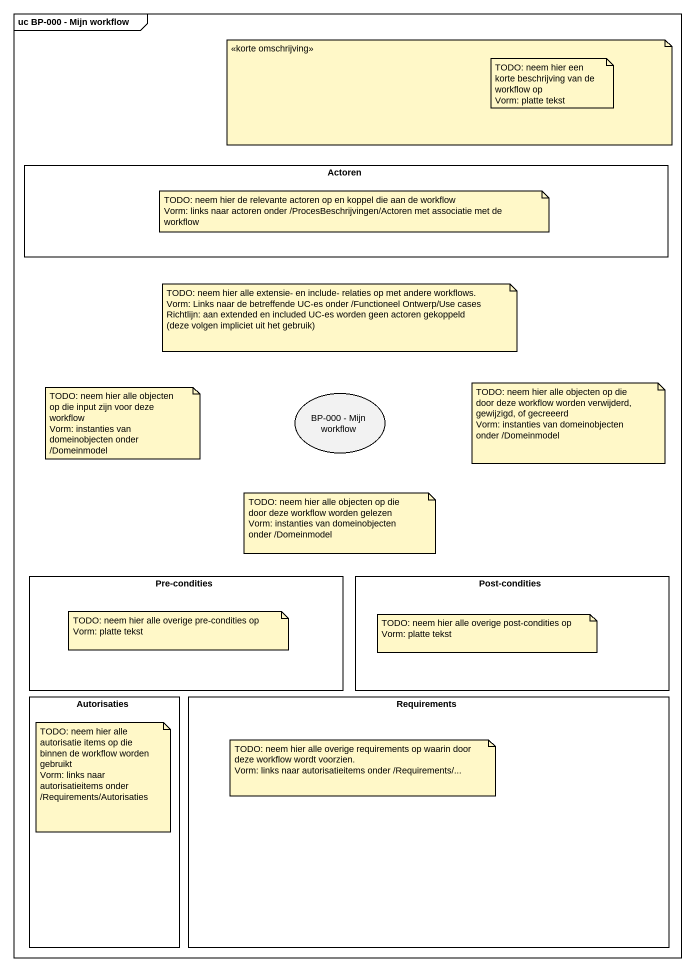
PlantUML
@startuml
mainframe uc BP-000 - Mijn workflow
rectangle Actoren
usecase "BP-000 - Mijn workflow" as BP_000_Mijn_workflow
rectangle "Pre-condities" as Pre_condities
rectangle "Post-condities" as Post_condities
rectangle Autorisaties
rectangle Requirements
note as N1
  <<korte omschrijving>>
end note
note as N2
  TODO: neem hier een korte beschrijving van de workflow op
  Vorm: platte tekst
end note
note as N3
  TODO: neem hier de relevante actoren op en koppel die aan de workflow
  Vorm: links naar actoren onder /ProcesBeschrijvingen/Actoren met associatie met de workflow
end note
note as N4
  TODO: neem hier alle extensie- en include- relaties op met andere workflows.
  Vorm: Links naar de betreffende UC-es onder /Functioneel Ontwerp/Use cases
  Richtlijn: aan extended en included UC-es worden geen actoren gekoppeld (deze volgen impliciet uit het gebruik)
end note
note as N5
  TODO: neem hier alle objecten op die input zijn voor deze workflow
  Vorm: instanties van domeinobjecten onder /Domeinmodel
end note
note as N6
  TODO: neem hier alle objecten op die door deze workflow worden verwijderd, gewijzigd, of gecreeerd
  Vorm: instanties van domeinobjecten onder /Domeinmodel
end note
note as N7
  TODO: neem hier alle objecten op die door deze workflow worden gelezen
  Vorm: instanties van domeinobjecten onder /Domeinmodel
end note
note as N8
  TODO: neem hier alle overige pre-condities op
  Vorm: platte tekst
end note
note as N9
  TODO: neem hier alle overige post-condities op
  Vorm: platte tekst
end note
note as N10
  TODO: neem hier alle autorisatie items op die binnen de workflow worden gebruikt
  Vorm: links naar autorisatieitems onder /Requirements/Autorisaties
end note
note as N11
  TODO: neem hier alle overige requirements op waarin door deze workflow wordt voorzien.
  Vorm: links naar autorisatieitems onder /Requirements/...
end note
@enduml
